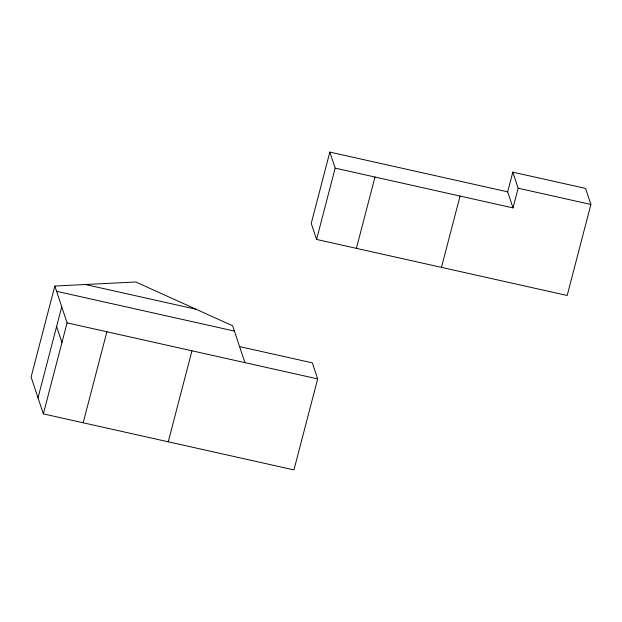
<?xml version="1.0" encoding="UTF-8"?>
<svg xmlns="http://www.w3.org/2000/svg" width="622" height="622" viewBox="0 0 622 622"><rect width="100%" height="100%" fill="white"/><g stroke="black" fill="none" stroke-linecap="round" stroke-linejoin="round"><path stroke-width="0.93" d="M244.92 362.642L232.667 325.804L135.783 281.984L54.829 286.042L31.1 377.049L43.353 413.879L293.942 469.913L317.671 378.907L312.33 362.859L239.579 346.586M38.012 397.831L61.741 306.825M43.353 413.879L67.083 322.872L54.829 286.042M83.161 422.781L106.891 331.775M168.243 441.807L191.973 350.8M329.831 152.087L311.241 223.391L316.582 239.447L567.171 295.481L590.9 204.475L585.559 188.419L512.808 172.154L507.676 191.848L513.01 207.903L335.172 168.134L329.831 152.087L507.676 191.848M316.582 239.447L335.172 168.134M356.39 248.349L374.988 177.037M441.472 267.374L460.062 196.062M513.01 207.903L518.149 188.202L512.808 172.154M518.149 188.202L590.9 204.475M85.369 284.511L196.117 309.274M56.586 291.314L234.424 331.083M67.083 322.872L317.671 378.907M56.602 326.519L61.943 342.574"/></g></svg>
